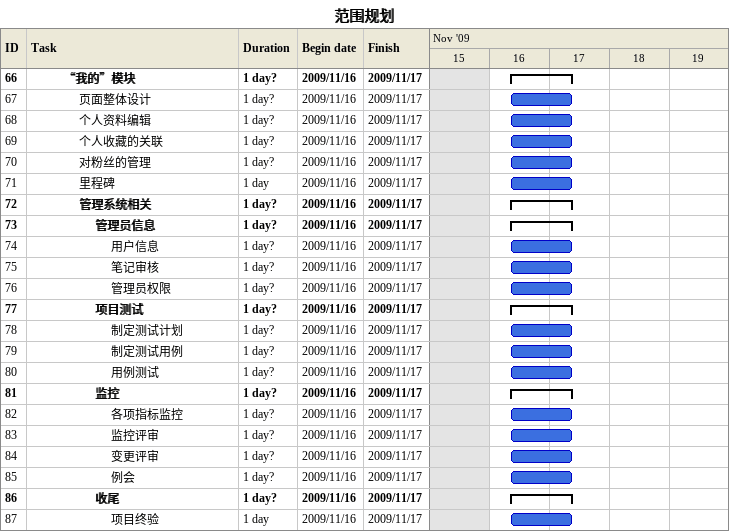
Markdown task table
范围规划

| ID | Level | Task | Duration | Start | Finish |
|---|---|---|---|---|---|
| 66 | 3 | **“我的”模块** | 1d? | 2009-11-16 | 2009-11-17 |
| 67 | 4 | 页面整体设计 | 1d? | 2009-11-16 | 2009-11-17 |
| 68 | 4 | 个人资料编辑 | 1d? | 2009-11-16 | 2009-11-17 |
| 69 | 4 | 个人收藏的关联 | 1d? | 2009-11-16 | 2009-11-17 |
| 70 | 4 | 对粉丝的管理 | 1d? | 2009-11-16 | 2009-11-17 |
| 71 | 4 | 里程碑 | 1d | 2009-11-16 | 2009-11-17 |
| 72 | 4 | **管理系统相关** | 1d? | 2009-11-16 | 2009-11-17 |
| 73 | 5 | **管理员信息** | 1d? | 2009-11-16 | 2009-11-17 |
| 74 | 6 | 用户信息 | 1d? | 2009-11-16 | 2009-11-17 |
| 75 | 6 | 笔记审核 | 1d? | 2009-11-16 | 2009-11-17 |
| 76 | 6 | 管理员权限 | 1d? | 2009-11-16 | 2009-11-17 |
| 77 | 5 | **项目测试** | 1d? | 2009-11-16 | 2009-11-17 |
| 78 | 6 | 制定测试计划 | 1d? | 2009-11-16 | 2009-11-17 |
| 79 | 6 | 制定测试用例 | 1d? | 2009-11-16 | 2009-11-17 |
| 80 | 6 | 用例测试 | 1d? | 2009-11-16 | 2009-11-17 |
| 81 | 5 | **监控** | 1d? | 2009-11-16 | 2009-11-17 |
| 82 | 6 | 各项指标监控 | 1d? | 2009-11-16 | 2009-11-17 |
| 83 | 6 | 监控评审 | 1d? | 2009-11-16 | 2009-11-17 |
| 84 | 6 | 变更评审 | 1d? | 2009-11-16 | 2009-11-17 |
| 85 | 6 | 例会 | 1d? | 2009-11-16 | 2009-11-17 |
| 86 | 5 | **收尾** | 1d? | 2009-11-16 | 2009-11-17 |
| 87 | 6 | 项目终验 | 1d | 2009-11-16 | 2009-11-17 |
